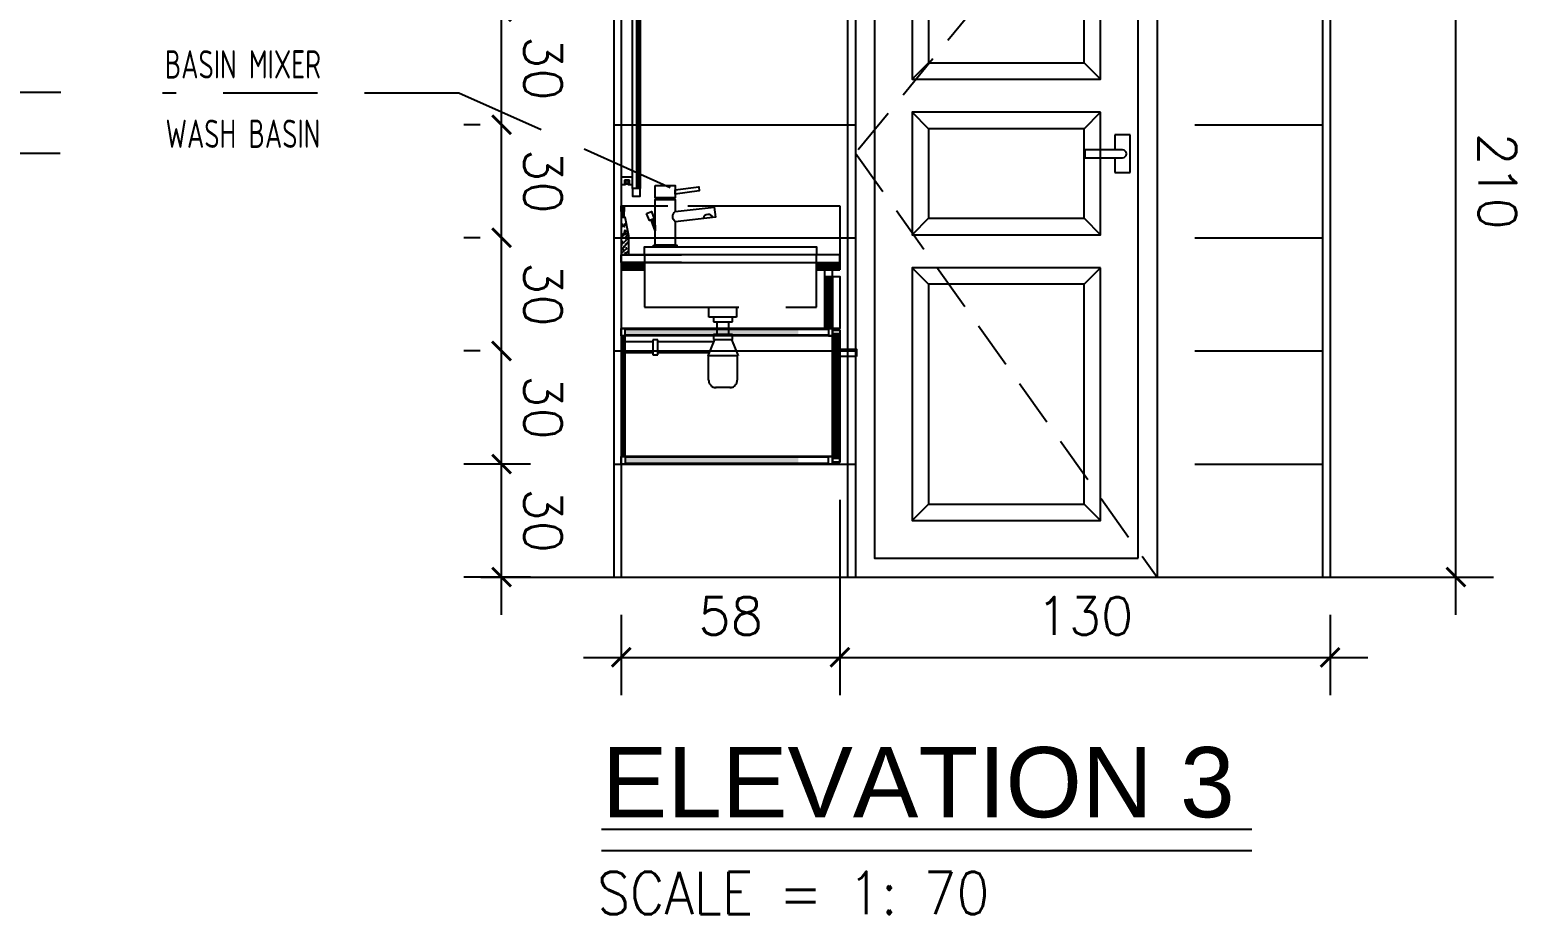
# Model space of a CAD drawing. Header units: centimetres. Extents: x -1797 to 2001, y -8788 to 1856.
# Drawn here: x 1229.8 to 1624.2, y 1365.9 to 1600.5 of the extents above; entities that cross this region are included whole.
import ezdxf

# ---------------------------------------------------------------- set-up
doc = ezdxf.new("R2010")
doc.units = ezdxf.units.CM
doc.header["$LTSCALE"] = 100
doc.header["$MEASUREMENT"] = 0
doc.header["$PDMODE"] = 35
doc.linetypes.add('HIDDEN', pattern=[0.375, 0.25, -0.125])
for name, color, linetype in [('DIM', 1, 'Continuous'), ('DOOR', 1, 'Continuous'), ('HATCH', 8, 'Continuous'), ('HIDDEN -03', 8, 'HIDDEN'), ('ID_Flooring_02', 127, 'Continuous'), ('ID_Furniture-Fixed_01', 141, 'Continuous'), ('ID_Furniture-Lighting', 33, 'Continuous'), ('IDT-13Light-Detail', 136, 'Continuous'), ('TEXT', 3, 'Continuous'), ('Text-1', 3, 'Continuous'), ('WALL-01', 7, 'Continuous'), ('WALL-03', 2, 'Continuous'), ('WALL-04', 1, 'Continuous')]:
    doc.layers.add(name, color=color, linetype=linetype)
doc.styles.add('ART', font='arial.ttf')
doc.styles.add('HB25Small', font='ARCHSTYL.SHX', dxfattribs={"width": 0.8, "height": 2.5})
doc.styles.add('ISO', font='isocp2.shx', dxfattribs={"width": 0.8})
doc.styles.add('ROMANS', font='romans')
doc.dimstyles.new('AS-17-100', dxfattribs={"dimtxt": 10, "dimasz": 5, "dimexe": 10, "dimexo": 10, "dimgap": 6, "dimtad": 1, "dimtoh": 1, "dimdec": 0, "dimdsep": 46, "dimtxsty": 'ROMANS', "dimblk1": 'ARCHTICK', "dimblk2": 'ARCHTICK', "dimsah": 1, "dimcen": 25, "dimdle": 10, "dimclrd": 1, "dimclre": 1, "dimclrt": 2, "dimadec": 0, "dimazin": 0, "dimtfac": 1, "dimtdec": 0, "dimtofl": 0, "dimtmove": 2, "dimatfit": 3, "dimldrblk": 'ARCHTICK', "dimfxl": 1, "dimtolj": 1, "dimtzin": 0, "dimarcsym": 0})
doc.dimstyles.new('DIM DET', dxfattribs={"dimtxt": 0.05, "dimasz": 0.025, "dimexe": 0.025, "dimexo": 0.025, "dimgap": 0.025, "dimtad": 1, "dimzin": 0, "dimdsep": 46, "dimtxsty": 'ISO', "dimblk": 'ARCHTICK', "dimcen": 0.1, "dimdle": 0.025, "dimclrd": 15, "dimclre": 15, "dimclrt": 2, "dimadec": 0, "dimazin": 0, "dimtfac": 1, "dimtmove": 2, "dimatfit": 0, "dimldrblk": 'ARCHTICK', "dimfxl": 0.17, "dimtzin": 1, "dimarcsym": 0})
pattern_1 = [(45, (1496.8665, 1483.9933), (2, -6e-16), [0.565685, -2.262742]), (45, (1496.8665, 1485.5933), (2, -6e-16), [0.263677, -2.56475]), (45, (1495.591, 1484.3178), (6e-16, 2), [0.106716, -2.72171]), (45, (1497.0529, 1483.7798), (6e-16, 2), [0.760978, -2.06745]), (45, (1495.6665, 1484.3933), (2, -6e-16), [1.697056, -1.13137]), (45, (1495.591, 1484.7178), (2, -6e-16), [1.501764, -1.326663]), (45, (1497.2665, 1484.3933), (6e-16, 2), [0.45897, -2.369457]), (45, (1496.6529, 1483.7798), (2, -6e-16), [0.302008, -2.52642]), (360, (1496.8665, 1483.9933), (5e-16, 2), [0.72454, -1.27546]), (360, (1496.8665, 1483.9933), (5e-16, 2), [0, -2]), (360, (1495.591, 1483.9933), (5e-16, 2), [1.27546, -0.72454]), (360, (1496.8665, 1485.5933), (5e-16, 2), [0.72454, -1.27546]), (360, (1496.8665, 1485.5933), (5e-16, 2), [0, -2]), (360, (1495.591, 1485.5933), (5e-16, 2), [1.27546, -0.72454]), (360, (1496.8665, 1485.1933), (5e-16, 2), [0.72454, -1.27546]), (360, (1496.8665, 1485.1933), (5e-16, 2), [0, -2]), (360, (1495.591, 1485.1933), (5e-16, 2), [1.27546, -0.72454]), (360, (1496.8665, 1484.7933), (5e-16, 2), [0.72454, -1.27546]), (360, (1496.8665, 1484.7933), (5e-16, 2), [0, -2]), (360, (1495.591, 1484.7933), (5e-16, 2), [1.27546, -0.72454]), (360, (1496.8665, 1484.3933), (5e-16, 2), [0.72454, -1.27546]), (360, (1496.8665, 1484.3933), (5e-16, 2), [0, -2]), (360, (1495.591, 1484.3933), (5e-16, 2), [1.27546, -0.72454])]

# ---------------------------------------------------------------- blocks, each defined once
blk = doc.blocks.new('wbmiser2')
at = {"layer": 'ID_Furniture-Fixed_01'}
blk.add_line((-26.7, 43), (-26.7, 56.3), dxfattribs=at)
for points in [[(-26.7, 162.7), (26.7, 162.7), (26.7, 130.3), (-26.7, 130.3)], [(-49.1, 89.1), (-36.3, 94), (-29.1, 74.9), (-41.9, 70)], [(-37.5, 71.7), (-33.1, 73.3), (-26.7, 56.3), (-26.7, 43)], [(-30.6, 4.7), (30.6, 4.7), (30.6, 0), (-30.6, 0)]]:
    blk.add_lwpolyline(points, close=True, dxfattribs=at)
for points in [[(26.7, 151.6), (89, 159.5), (90.4, 148.4), (26.7, 140.4), (26.7, 151.6)], [(26.7, 67), (26.7, 4.7), (-26.7, 4.7), (-26.7, 125.8), (26.7, 125.8), (26.7, 94.2)]]:
    blk.add_lwpolyline(points, dxfattribs=at)
blk.add_lwpolyline([(26.3, 94.1), (130.1, 105.9), (133.2, 79.1), (26.7, 67, -0.47159), (26.3, 94.1, -0.531438)], format="xyb", dxfattribs=at)
blk.add_arc((114.4, 72.5), 13.8, 25.2569, 165.5209, dxfattribs=at)
blk = doc.blocks.new('_ARCHTICK')
at = {"color": 0, "linetype": 'ByBlock', "const_width": 0.15}
blk.add_lwpolyline([(-0.5, -0.5), (0.5, 0.5)], dxfattribs=at)
blk = doc.blocks.new('mirror')
at = {"layer": 'ID_Furniture-Lighting'}
for p, q in [((1310.5, 526.15), (1311.3, 526.15)), ((1310.5, 525.95), (1311.3, 525.95)), ((1310.5, 352.75), (1311.3, 352.75)), ((1310.5, 352.55), (1311.3, 352.55))]:
    blk.add_line(p, q, dxfattribs=at)
for points in [[(1310.5, 526.35), (1310.3, 526.35), (1310.3, 525.15), (1311.5, 525.15), (1311.5, 526.35), (1311.3, 526.35), (1311.3, 525.35), (1310.5, 525.35)], [(1310.5, 352.35), (1310.3, 352.35), (1310.3, 353.55), (1311.5, 353.55), (1311.5, 352.35), (1311.3, 352.35), (1311.3, 353.35), (1310.5, 353.35)]]:
    blk.add_lwpolyline(points, close=True, dxfattribs=at)
at = {"layer": 'WALL-04'}
for p, q in [((1310.3, 526.35), (1309.4, 526.35)), ((1310.3, 526.35), (1310.3, 525.15)), ((1311.5, 525.15), (1310.3, 525.15)), ((1312.4, 526.35), (1311.5, 526.35)), ((1311.5, 526.35), (1311.5, 525.15)), ((1312.4, 527.35), (1312.4, 351.35)), ((1313.4, 351.35), (1313.4, 527.35)), ((1313.9, 351.35), (1313.9, 527.35)), ((1314.4, 351.35), (1314.4, 527.35)), ((1312.4, 524.35), (1309.4, 524.35)), ((1312.4, 354.35), (1309.4, 354.35)), ((1310.3, 352.35), (1309.4, 352.35)), ((1311.5, 353.55), (1310.3, 353.55)), ((1310.3, 352.35), (1310.3, 353.55)), ((1311.5, 352.35), (1311.5, 353.55)), ((1312.4, 352.35), (1311.5, 352.35))]:
    blk.add_line(p, q, dxfattribs=at)
for points in [[(1312.4, 527.35), (1312.4, 529.35), (1314.4, 529.35), (1314.4, 527.35)], [(1312.4, 351.35), (1312.4, 349.35), (1314.4, 349.35), (1314.4, 351.35)]]:
    blk.add_lwpolyline(points, close=True, dxfattribs=at)
blk = doc.blocks.new('*D118')
at = {"layer": 'Defpoints', "color": 0, "transparency": 16777216}
for p in [(-128.1, 1435.92), (-98.1, 1435.92), (-128.1, 1418.24)]:
    blk.add_point(p, dxfattribs=at)
at = {"layer": 'DIM', "color": 1, "lineweight": -2, "transparency": 16777216}
for p, q in [((-128.1, 1425.92), (-128.1, 1408.24)), ((-98.1, 1425.92), (-98.1, 1408.24)), ((-88.1, 1418.24), (-138.1, 1418.24))]:
    blk.add_line(p, q, dxfattribs=at)
at = {"layer": 'DIM', "color": 1, "lineweight": -2, "transparency": 16777216, "xscale": 5, "yscale": 5, "zscale": 5, "rotation": 180}
blk.add_blockref('_ARCHTICK', (-128.1, 1418.24), dxfattribs=at)
at = {"layer": 'DIM', "color": 1, "lineweight": -2, "transparency": 16777216, "xscale": 5, "yscale": 5, "zscale": 5}
blk.add_blockref('_ARCHTICK', (-98.1, 1418.24), dxfattribs=at)
at = {"layer": 'DIM', "color": 2, "transparency": 16777216, "insert": (-113.1, 1429.24), "char_height": 10, "attachment_point": 5, "style": 'ROMANS'}
blk.add_mtext('\\A1;30', dxfattribs=at)
blk = doc.blocks.new('*D119')
at = {"layer": 'Defpoints', "color": 0, "transparency": 16777216}
for p in [(-128.1, 1435.92), (-158.1, 1422.59), (-158.1, 1418.24)]:
    blk.add_point(p, dxfattribs=at)
at = {"layer": 'DIM', "color": 1, "lineweight": -2, "transparency": 16777216}
for p, q in [((-128.1, 1425.92), (-128.1, 1408.24)), ((-118.1, 1418.24), (-168.1, 1418.24)), ((-158.1, 1412.59), (-158.1, 1408.24))]:
    blk.add_line(p, q, dxfattribs=at)
at = {"layer": 'DIM', "color": 1, "lineweight": -2, "transparency": 16777216, "xscale": 5, "yscale": 5, "zscale": 5, "rotation": 180}
blk.add_blockref('_ARCHTICK', (-158.1, 1418.24), dxfattribs=at)
at = {"layer": 'DIM', "color": 1, "lineweight": -2, "transparency": 16777216, "xscale": 5, "yscale": 5, "zscale": 5}
blk.add_blockref('_ARCHTICK', (-128.1, 1418.24), dxfattribs=at)
at = {"layer": 'DIM', "color": 2, "transparency": 16777216, "insert": (-143.1, 1429.24), "char_height": 10, "attachment_point": 5, "style": 'ROMANS'}
blk.add_mtext('\\A1;30', dxfattribs=at)
blk = doc.blocks.new('*D120')
at = {"layer": 'Defpoints', "color": 0, "transparency": 16777216}
for p in [(-188.1, 1422.59), (-158.1, 1422.59), (-188.1, 1418.24)]:
    blk.add_point(p, dxfattribs=at)
at = {"layer": 'DIM', "color": 1, "lineweight": -2, "transparency": 16777216}
for p, q in [((-148.1, 1418.24), (-198.1, 1418.24)), ((-188.1, 1412.59), (-188.1, 1408.24)), ((-158.1, 1412.59), (-158.1, 1408.24))]:
    blk.add_line(p, q, dxfattribs=at)
at = {"layer": 'DIM', "color": 1, "lineweight": -2, "transparency": 16777216, "xscale": 5, "yscale": 5, "zscale": 5, "rotation": 180}
blk.add_blockref('_ARCHTICK', (-188.1, 1418.24), dxfattribs=at)
at = {"layer": 'DIM', "color": 1, "lineweight": -2, "transparency": 16777216, "xscale": 5, "yscale": 5, "zscale": 5}
blk.add_blockref('_ARCHTICK', (-158.1, 1418.24), dxfattribs=at)
at = {"layer": 'DIM', "color": 2, "transparency": 16777216, "insert": (-173.1, 1429.24), "char_height": 10, "attachment_point": 5, "style": 'ROMANS'}
blk.add_mtext('\\A1;30', dxfattribs=at)
blk = doc.blocks.new('*D121')
at = {"layer": 'Defpoints', "color": 0, "transparency": 16777216}
for p in [(-218.1, 1422.59), (-188.1, 1422.59), (-218.1, 1418.24)]:
    blk.add_point(p, dxfattribs=at)
at = {"layer": 'DIM', "color": 1, "lineweight": -2, "transparency": 16777216}
for p, q in [((-178.1, 1418.24), (-228.1, 1418.24)), ((-218.1, 1412.59), (-218.1, 1408.24)), ((-188.1, 1412.59), (-188.1, 1408.24))]:
    blk.add_line(p, q, dxfattribs=at)
at = {"layer": 'DIM', "color": 1, "lineweight": -2, "transparency": 16777216, "xscale": 5, "yscale": 5, "zscale": 5, "rotation": 180}
blk.add_blockref('_ARCHTICK', (-218.1, 1418.24), dxfattribs=at)
at = {"layer": 'DIM', "color": 1, "lineweight": -2, "transparency": 16777216, "xscale": 5, "yscale": 5, "zscale": 5}
blk.add_blockref('_ARCHTICK', (-188.1, 1418.24), dxfattribs=at)
at = {"layer": 'DIM', "color": 2, "transparency": 16777216, "insert": (-203.1, 1429.24), "char_height": 10, "attachment_point": 5, "style": 'ROMANS'}
blk.add_mtext('\\A1;30', dxfattribs=at)
blk = doc.blocks.new('*D122')
at = {"layer": 'Defpoints', "color": 0, "transparency": 16777216}
for p in [(-248.1, 1422.59), (-218.1, 1422.59), (-248.1, 1418.24)]:
    blk.add_point(p, dxfattribs=at)
at = {"layer": 'DIM', "color": 1, "lineweight": -2, "transparency": 16777216}
for p, q in [((-208.1, 1418.24), (-258.1, 1418.24)), ((-248.1, 1412.59), (-248.1, 1408.24)), ((-218.1, 1412.59), (-218.1, 1408.24))]:
    blk.add_line(p, q, dxfattribs=at)
at = {"layer": 'DIM', "color": 1, "lineweight": -2, "transparency": 16777216, "xscale": 5, "yscale": 5, "zscale": 5, "rotation": 180}
blk.add_blockref('_ARCHTICK', (-248.1, 1418.24), dxfattribs=at)
at = {"layer": 'DIM', "color": 1, "lineweight": -2, "transparency": 16777216, "xscale": 5, "yscale": 5, "zscale": 5}
blk.add_blockref('_ARCHTICK', (-218.1, 1418.24), dxfattribs=at)
at = {"layer": 'DIM', "color": 2, "transparency": 16777216, "insert": (-233.1, 1429.24), "char_height": 10, "attachment_point": 5, "style": 'ROMANS'}
blk.add_mtext('\\A1;30', dxfattribs=at)
blk = doc.blocks.new('*D123')
at = {"layer": 'Defpoints', "color": 0, "transparency": 16777216}
for p in [(-278.1, 1422.59), (-248.1, 1422.59), (-278.1, 1418.24)]:
    blk.add_point(p, dxfattribs=at)
at = {"layer": 'DIM', "color": 1, "lineweight": -2, "transparency": 16777216}
for p, q in [((-238.1, 1418.24), (-288.1, 1418.24)), ((-278.1, 1412.59), (-278.1, 1408.24)), ((-248.1, 1412.59), (-248.1, 1408.24))]:
    blk.add_line(p, q, dxfattribs=at)
at = {"layer": 'DIM', "color": 1, "lineweight": -2, "transparency": 16777216, "xscale": 5, "yscale": 5, "zscale": 5, "rotation": 180}
blk.add_blockref('_ARCHTICK', (-278.1, 1418.24), dxfattribs=at)
at = {"layer": 'DIM', "color": 1, "lineweight": -2, "transparency": 16777216, "xscale": 5, "yscale": 5, "zscale": 5}
blk.add_blockref('_ARCHTICK', (-248.1, 1418.24), dxfattribs=at)
at = {"layer": 'DIM', "color": 2, "transparency": 16777216, "insert": (-263.1, 1429.24), "char_height": 10, "attachment_point": 5, "style": 'ROMANS'}
blk.add_mtext('\\A1;30', dxfattribs=at)
blk = doc.blocks.new('*D130')
at = {"layer": 'Defpoints', "color": 0, "transparency": 16777216}
for p in [(-128.6, 1508), (-76.82, 1508), (-98.1, 1450)]:
    blk.add_point(p, dxfattribs=at)
at = {"layer": 'DIM', "color": 1, "lineweight": -2, "transparency": 16777216}
for p, q in [((-76.82, 1440), (-76.82, 1518)), ((-118.6, 1508), (-66.82, 1508)), ((-88.1, 1450), (-66.82, 1450))]:
    blk.add_line(p, q, dxfattribs=at)
at = {"layer": 'DIM', "color": 1, "lineweight": -2, "transparency": 16777216, "xscale": 5, "yscale": 5, "zscale": 5}
for p, rotation in [((-76.82, 1508), 90), ((-76.82, 1450), 270)]:
    blk.add_blockref('_ARCHTICK', p, dxfattribs=dict(at, rotation=rotation))
at = {"layer": 'DIM', "color": 2, "transparency": 16777216, "insert": (-87.82, 1479), "char_height": 10, "attachment_point": 5, "rotation": 90, "style": 'ROMANS'}
blk.add_mtext('\\A1;58', dxfattribs=at)
blk = doc.blocks.new('*D131')
at = {"layer": 'Defpoints', "color": 0, "transparency": 16777216}
for p in [(-98.1, 1638), (-76.82, 1638), (-98.1, 1508)]:
    blk.add_point(p, dxfattribs=at)
at = {"layer": 'DIM', "color": 1, "lineweight": -2, "transparency": 16777216}
for p, q in [((-76.82, 1498), (-76.82, 1648)), ((-88.1, 1638), (-66.82, 1638)), ((-88.1, 1508), (-66.82, 1508))]:
    blk.add_line(p, q, dxfattribs=at)
at = {"layer": 'DIM', "color": 1, "lineweight": -2, "transparency": 16777216, "xscale": 5, "yscale": 5, "zscale": 5}
for p, rotation in [((-76.82, 1638), 90), ((-76.82, 1508), 270)]:
    blk.add_blockref('_ARCHTICK', p, dxfattribs=dict(at, rotation=rotation))
at = {"layer": 'DIM', "color": 2, "transparency": 16777216, "insert": (-87.82, 1573), "char_height": 10, "attachment_point": 5, "rotation": 90, "style": 'ROMANS'}
blk.add_mtext('\\A1;130', dxfattribs=at)
blk = doc.blocks.new('*D135')
at = {"layer": 'Defpoints', "color": 0, "transparency": 16777216}
for p in [(-308.1, 1671.4), (-98.1, 1638), (-308.1, 1628.02, 0)]:
    blk.add_point(p, dxfattribs=at)
at = {"layer": 'DIM', "color": 1, "lineweight": -2, "transparency": 16777216}
for p, q in [((-308.1, 1638.02), (-308.1, 1681.4)), ((-98.1, 1648), (-98.1, 1681.4)), ((-88.1, 1671.4), (-318.1, 1671.4))]:
    blk.add_line(p, q, dxfattribs=at)
at = {"layer": 'DIM', "color": 1, "lineweight": -2, "transparency": 16777216, "xscale": 5, "yscale": 5, "zscale": 5, "rotation": 180}
blk.add_blockref('_ARCHTICK', (-308.1, 1671.4), dxfattribs=at)
at = {"layer": 'DIM', "color": 1, "lineweight": -2, "transparency": 16777216, "xscale": 5, "yscale": 5, "zscale": 5}
blk.add_blockref('_ARCHTICK', (-98.1, 1671.4), dxfattribs=at)
at = {"layer": 'DIM', "color": 2, "transparency": 16777216, "insert": (-203.1, 1682.4), "char_height": 10, "attachment_point": 5, "style": 'ROMANS'}
blk.add_mtext('\\A1;210', dxfattribs=at)
blk = doc.blocks.new('WWW')
at = {"layer": 'DOOR', "color": 2}
blk.add_line((1105.99, 984.87, 0), (1105.99, 774.87, 0), dxfattribs=at)
at = {"layer": 'DOOR'}
for p, q in [((1045.36, 965.5, 0), (1041, 969.86, 0)), ((1090.99, 969.86, 0), (1086.62, 965.5, 0)), ((1045.36, 911.34, 0), (1041, 906.98, 0)), ((1086.62, 911.34, 0), (1090.99, 906.98, 0)), ((1045.36, 893.84, 0), (1041, 898.2, 0)), ((1086.62, 893.84, 0), (1090.99, 898.2, 0)), ((1094.81, 892.21, 0.13), (1094.81, 888.21, 0.13)), ((1098.81, 892.21, 0.13), (1094.81, 892.21, 0.13)), ((1098.81, 882.21, 0.13), (1098.81, 892.21, 0.13)), ((1086.81, 888.21, 0.13), (1086.81, 886.11, 0.13)), ((1096.81, 888.21, 0.13), (1086.81, 888.21, 0.13)), ((1086.81, 886.11, 0.13), (1096.81, 886.11, 0.13)), ((1094.81, 886.11, 0.13), (1094.81, 882.21, 0.13)), ((1094.81, 882.21, 0.13), (1098.81, 882.21, 0.13)), ((1045.36, 870.07, 0), (1041, 865.7, 0)), ((1086.62, 870.07, 0), (1090.99, 865.7, 0)), ((1045.36, 852.56, 0), (1041, 856.93, 0)), ((1090.99, 856.93, 0), (1086.62, 852.56, 0)), ((1045.36, 794.24, 0), (1041, 789.87, 0)), ((1090.99, 789.87, 0), (1086.62, 794.24, 0))]:
    blk.add_line(p, q, dxfattribs=at)
at = {"layer": 'DOOR', "color": 2, "elevation": 0}
blk.add_lwpolyline([(1105.99, 984.87), (1025.99, 984.87), (1025.99, 774.87), (1105.99, 774.87)], dxfattribs=at)
at = {"layer": 'DOOR', "color": 8, "linetype": 'HIDDEN', "ltscale": 0.5, "elevation": 0}
blk.add_lwpolyline([(1105.99, 984.87), (1025.99, 887.37), (1105.99, 774.87)], dxfattribs=at)
at = {"layer": 'DOOR', "elevation": 0}
for points in [[(1100.99, 779.87), (1100.99, 979.86), (1031, 979.86), (1031, 779.87)], [(1090.99, 969.86), (1041, 969.86), (1041, 906.98), (1090.99, 906.98)], [(1086.62, 965.5), (1045.36, 965.5), (1045.36, 911.34), (1086.62, 911.34)], [(1090.99, 898.2), (1041, 898.2), (1041, 865.7), (1090.99, 865.7)], [(1086.62, 893.84), (1045.36, 893.84), (1045.36, 870.07), (1086.62, 870.07)], [(1090.99, 856.93), (1041, 856.93), (1041, 789.87), (1090.99, 789.87)], [(1086.62, 852.56), (1045.36, 852.56), (1045.36, 794.24), (1086.62, 794.24)]]:
    blk.add_lwpolyline(points, close=True, dxfattribs=at)
at = {"layer": 'DOOR'}
blk.add_arc((1096.81, 887.16, 0.13), 1.05, 270, 90, dxfattribs=at)
blk = doc.blocks.new('6')
at = {"layer": 'DIM'}
for base, p1, p2, angle, picture, middle in [((-308.1, 1671.4, 0), (-98.1, 1638, 0), (-308.1, 1628.02, 0), 180, '*D135', (-203.1, 1682.4, 0)), ((-76.82, 1638, 0), (-98.1, 1508, 0), (-98.1, 1638, 0), 90, '*D131', (-87.82, 1573, 0)), ((-76.82, 1508, 0), (-98.1, 1450, 0), (-128.6, 1508, 0), 90, '*D130', (-87.82, 1479, 0)), ((-278.1, 1418.24, 0), (-248.1, 1422.59, 0), (-278.1, 1422.59, 0), 180, '*D123', (-263.1, 1429.24, 0)), ((-248.1, 1418.24, 0), (-218.1, 1422.59, 0), (-248.1, 1422.59, 0), 180, '*D122', (-233.1, 1429.24, 0)), ((-218.1, 1418.24, 0), (-188.1, 1422.59, 0), (-218.1, 1422.59, 0), 180, '*D121', (-203.1, 1429.24, 0)), ((-188.1, 1418.24, 0), (-158.1, 1422.59, 0), (-188.1, 1422.59, 0), 180, '*D120', (-173.1, 1429.24, 0)), ((-158.1, 1418.24, 0), (-128.1, 1435.92, 0), (-158.1, 1422.59, 0), 180, '*D119', (-143.1, 1429.24, 0)), ((-128.1, 1418.24, 0), (-98.1, 1435.92, 0), (-128.1, 1435.92, 0), 180, '*D118', (-113.1, 1429.24, 0))]:
    dim = blk.add_linear_dim(base=base, p1=p1, p2=p2, angle=angle, dimstyle='AS-17-100', dxfattribs=at)
    dim.commit()
    dim.dimension.update_dxf_attribs({"geometry": picture, "text_midpoint": middle})

msp = doc.modelspace()

# ---------------------------------------------------------------- hatches: boundary and pattern name
at = {"layer": 'HATCH'}
h = msp.add_hatch(dxfattribs=at)
h.set_pattern_fill('ANSI36', color=256, scale=2.5, style=0)
h.set_pattern_definition([(45, (1494.591, 1550.80262), (0.16572815, 0.6076699), [0.78125, -0.15625, 0, -0.15625])])
h.paths.add_polyline_path([(1387.55, 1553.8), (1386.75, 1553.8), (1386.75, 1550.8), (1387.55, 1550.8)])
h = msp.add_hatch(dxfattribs=at)
h.set_pattern_fill('MARBLE', color=256, scale=0.01, angle=45, style=0)
h.set_pattern_definition([(49.812, (1493.6275, 1522.2661), (0.677493, 2.9225), [2.5, -3.928456]), (29.8083, (1495.2408, 1524.176), (0.677492, 2.9225), [2, -2]), (76.9482, (1496.9762, 1525.17), (-2.79328, 0.9341), [1.5, -1.5]), (76.9482, (1496.5516, 1524.927), (-2.79328, 0.9341), [0.3, -2.7]), (42.1619, (1493.1485, 1523.2307), (0.677493, 2.9225), [3.5, -6.7786]), (42.1619, (1496.6193, 1525.2191), (0.677493, 2.9225), [3.5, -6.7786]), (82.5, (1494.591, 1521.3026), (-1.133966, 1.219949), [0, -3.26, 0, -3.35, 0, -3.3125]), (52.5, (1494.591, 1521.3026), (-0.067688, 2.020167), [0, -1.91, 0, -3.185, 0, -1.2625]), (12.5, (1493.7955, 1520.5071), (1.967091, 1.807604), [0, -1.25, 0, -3.9, 0, -5.175]), (2.5, (1493.449, 1520.1606), (1.70795, 2.4158), [0, -1.625, 0, -2.59, 0, -3.675])])
h.paths.add_polyline_path([(1388.75, 1545.8), (1387.75, 1550.8), (1386.75, 1550.8), (1386.75, 1540.8), (1388.75, 1540.8)])
h = msp.add_hatch(dxfattribs=at)
h.set_pattern_fill('PLYWOOD', color=256, scale=0.1, style=0)
h.set_pattern_definition([(45, (1495.8665, 1535.2933), (2, -6e-16), [0.565685, -2.26274]), (45, (1495.8665, 1536.8933), (2, -6e-16), [0.263677, -2.56475]), (45, (1494.591, 1535.6178), (6e-16, 2), [0.106716, -2.72171]), (45, (1496.0529, 1535.0798), (6e-16, 2), [0.760978, -2.06745]), (45, (1494.6665, 1535.6933), (2, -6e-16), [1.697056, -1.13137]), (45, (1494.591, 1536.0178), (2, -6e-16), [1.501764, -1.326663]), (45, (1496.2665, 1535.6933), (6e-16, 2), [0.45897, -2.369457]), (45, (1495.6529, 1535.0798), (2, -6e-16), [0.302008, -2.52642]), (360, (1495.8665, 1535.2933), (5e-16, 2), [0.72454, -1.27546]), (360, (1495.8665, 1535.2933), (5e-16, 2), [0, -2]), (360, (1494.591, 1535.2933), (5e-16, 2), [1.27546, -0.72454]), (360, (1495.8665, 1536.8933), (5e-16, 2), [0.72454, -1.27546]), (360, (1495.8665, 1536.8933), (5e-16, 2), [0, -2]), (360, (1494.591, 1536.8933), (5e-16, 2), [1.27546, -0.72454]), (360, (1495.8665, 1536.4933), (5e-16, 2), [0.72454, -1.27546]), (360, (1495.8665, 1536.4933), (5e-16, 2), [0, -2]), (360, (1494.591, 1536.4933), (5e-16, 2), [1.27546, -0.72454]), (360, (1495.8665, 1536.0933), (5e-16, 2), [0.72454, -1.27546]), (360, (1495.8665, 1536.0933), (5e-16, 2), [0, -2]), (360, (1494.591, 1536.0933), (5e-16, 2), [1.27546, -0.72454]), (360, (1495.8665, 1535.6933), (5e-16, 2), [0.72454, -1.27546]), (360, (1495.8665, 1535.6933), (5e-16, 2), [0, -2]), (360, (1494.591, 1535.6933), (5e-16, 2), [1.27546, -0.72454])])
h.paths.add_polyline_path([(1392.89, 1538.8), (1392.89, 1536.8), (1386.75, 1536.8), (1386.75, 1538.8)])
h = msp.add_hatch(dxfattribs=at)
h.set_pattern_fill('PLYWOOD', color=256, scale=0.1, style=0)
h.set_pattern_definition([(45, (1460.0046, 1535.2933), (2, -6e-16), [0.56569, -2.26274]), (45, (1460.0045, 1536.8933), (2, -6e-16), [0.26368, -2.56475]), (45, (1458.7291, 1535.6178), (6e-16, 2), [0.10672, -2.72171]), (45, (1460.191, 1535.0798), (6e-16, 2), [0.76098, -2.06745]), (45, (1458.8045, 1535.6933), (2, -6e-16), [1.69706, -1.13137]), (45, (1458.7291, 1536.0178), (2, -6e-16), [1.50176, -1.32666]), (45, (1460.4045, 1535.6933), (6e-16, 2), [0.45897, -2.36946]), (45, (1459.791, 1535.0798), (2, -6e-16), [0.302, -2.52642]), (360, (1460.0045, 1535.2933), (5e-16, 2), [0.72454, -1.27546]), (360, (1460.0045, 1535.2933), (5e-16, 2), [0, -2]), (360, (1458.729, 1535.2933), (5e-16, 2), [1.27546, -0.72454]), (360, (1460.0045, 1536.8933), (5e-16, 2), [0.72454, -1.27546]), (360, (1460.0045, 1536.8933), (5e-16, 2), [0, -2]), (360, (1458.729, 1536.8933), (5e-16, 2), [1.27546, -0.72454]), (360, (1460.0045, 1536.4933), (5e-16, 2), [0.72454, -1.27546]), (360, (1460.0045, 1536.4933), (5e-16, 2), [0, -2]), (360, (1458.729, 1536.4933), (5e-16, 2), [1.27546, -0.72454]), (360, (1460.0045, 1536.0933), (5e-16, 2), [0.72454, -1.27546]), (360, (1460.0045, 1536.0933), (5e-16, 2), [0, -2]), (360, (1458.729, 1536.0933), (5e-16, 2), [1.27546, -0.72454]), (360, (1460.0045, 1535.6933), (5e-16, 2), [0.72454, -1.27546]), (360, (1460.0045, 1535.6933), (5e-16, 2), [0, -2]), (360, (1458.729, 1535.6933), (5e-16, 2), [1.27546, -0.72454])])
h.paths.add_polyline_path([(1444.75, 1538.8), (1444.75, 1536.8), (1438.61, 1536.8), (1438.61, 1538.8)])
h = msp.add_hatch(dxfattribs=at)
h.set_pattern_fill('PLYWOOD', color=256, scale=0.1, angle=90, style=0)
h.set_pattern_definition([(135, (1520.1003, 1522.5781), (8e-16, 2), [0.565685, -2.26274]), (135, (1518.5003, 1522.5781), (8e-16, 2), [0.263677, -2.56475]), (135, (1519.7758, 1521.3026), (-2, 8e-16), [0.106716, -2.72171]), (135, (1520.3139, 1522.7645), (-2, 8e-16), [0.76098, -2.06745]), (135, (1519.7003, 1521.3781), (8e-16, 2), [1.697056, -1.13137]), (135, (1519.3758, 1521.3026), (8e-16, 2), [1.501764, -1.326663]), (135, (1519.7003, 1522.9781), (-2, 8e-16), [0.45897, -2.369457]), (135, (1520.3139, 1522.3645), (8e-16, 2), [0.30201, -2.52642]), (90, (1520.1003, 1522.578), (-2, 6e-16), [0.72454, -1.27546]), (90, (1520.1003, 1522.578), (-2, 6e-16), [0, -2]), (90, (1520.1003, 1521.3026), (-2, 6e-16), [1.27546, -0.72454]), (90, (1518.5003, 1522.578), (-2, 6e-16), [0.72454, -1.27546]), (90, (1518.5003, 1522.578), (-2, 6e-16), [0, -2]), (90, (1518.5003, 1521.3026), (-2, 6e-16), [1.27546, -0.72454]), (90, (1518.9003, 1522.578), (-2, 6e-16), [0.72454, -1.27546]), (90, (1518.9003, 1522.578), (-2, 6e-16), [0, -2]), (90, (1518.9003, 1521.3026), (-2, 6e-16), [1.27546, -0.72454]), (90, (1519.3003, 1522.578), (-2, 6e-16), [0.72454, -1.27546]), (90, (1519.3003, 1522.578), (-2, 6e-16), [0, -2]), (90, (1519.3003, 1521.3026), (-2, 6e-16), [1.27546, -0.72454]), (90, (1519.7003, 1522.578), (-2, 6e-16), [0.72454, -1.27546]), (90, (1519.7003, 1522.578), (-2, 6e-16), [0, -2]), (90, (1519.7003, 1521.3026), (-2, 6e-16), [1.27546, -0.72454])])
h.paths.add_polyline_path([(1442.75, 1535.05), (1440.75, 1535.05), (1440.75, 1521.3), (1442.75, 1521.3)])
h = msp.add_hatch(dxfattribs=at)
h.set_pattern_fill('PLYWOOD', color=256, scale=0.1, angle=90, style=0)
h.set_pattern_definition([(135, (1496.1003, 1457.0781), (8e-16, 2), [0.565685, -2.262742]), (135, (1494.5003, 1457.0781), (8e-16, 2), [0.263677, -2.56475]), (135, (1495.7758, 1455.8026), (-2, 8e-16), [0.106716, -2.72171]), (135, (1496.3139, 1457.2645), (-2, 8e-16), [0.760978, -2.06745]), (135, (1495.7003, 1455.8781), (8e-16, 2), [1.697056, -1.13137]), (135, (1495.3758, 1455.8026), (8e-16, 2), [1.501764, -1.326663]), (135, (1495.7003, 1457.4781), (-2, 8e-16), [0.45897, -2.369457]), (135, (1496.3139, 1456.8645), (8e-16, 2), [0.302008, -2.52642]), (90, (1496.1003, 1457.078), (-2, 6e-16), [0.72454, -1.27546]), (90, (1496.1003, 1457.078), (-2, 6e-16), [0, -2]), (90, (1496.1003, 1455.8026), (-2, 6e-16), [1.27546, -0.72454]), (90, (1494.5003, 1457.078), (-2, 6e-16), [0.72454, -1.27546]), (90, (1494.5003, 1457.078), (-2, 6e-16), [0, -2]), (90, (1494.5003, 1455.8026), (-2, 6e-16), [1.27546, -0.72454]), (90, (1494.9003, 1457.078), (-2, 6e-16), [0.72454, -1.27546]), (90, (1494.9003, 1457.078), (-2, 6e-16), [0, -2]), (90, (1494.9003, 1455.8026), (-2, 6e-16), [1.27546, -0.72454]), (90, (1495.3003, 1457.078), (-2, 6e-16), [0.72454, -1.27546]), (90, (1495.3003, 1457.078), (-2, 6e-16), [0, -2]), (90, (1495.3003, 1455.8026), (-2, 6e-16), [1.27546, -0.72454]), (90, (1495.7003, 1457.078), (-2, 6e-16), [0.72454, -1.27546]), (90, (1495.7003, 1457.078), (-2, 6e-16), [0, -2]), (90, (1495.7003, 1455.8026), (-2, 6e-16), [1.27546, -0.72454])])
h.paths.add_polyline_path([(1387.55, 1519.3), (1386.75, 1519.3), (1386.75, 1487.3), (1387.55, 1487.3)])
h = msp.add_hatch(dxfattribs=at)
h.set_pattern_fill('PLYWOOD', color=256, scale=0.1, style=0)
h.set_pattern_definition(pattern_1)
h.paths.add_polyline_path([(1433.75, 1519.5), (1433.75, 1521.1), (1387.75, 1521.1), (1387.75, 1519.5)])
h = msp.add_hatch(dxfattribs=at)
h.set_pattern_fill('PLYWOOD', color=256, scale=0.1, angle=90, style=0)
h.set_pattern_definition([(135, (1494.1003, 1457.0781), (8e-16, 2), [0.565685, -2.26274]), (135, (1492.5003, 1457.0781), (8e-16, 2), [0.263677, -2.56475]), (135, (1493.7758, 1455.8026), (-2, 8e-16), [0.106716, -2.72171]), (135, (1494.3139, 1457.2645), (-2, 8e-16), [0.76098, -2.06745]), (135, (1493.7003, 1455.8781), (8e-16, 2), [1.697056, -1.13137]), (135, (1493.3758, 1455.8026), (8e-16, 2), [1.501764, -1.326663]), (135, (1493.7003, 1457.4781), (-2, 8e-16), [0.45897, -2.369457]), (135, (1494.3139, 1456.8645), (8e-16, 2), [0.30201, -2.52642]), (90, (1494.1003, 1457.078), (-2, 6e-16), [0.72454, -1.27546]), (90, (1494.1003, 1457.078), (-2, 6e-16), [0, -2]), (90, (1494.1003, 1455.8026), (-2, 6e-16), [1.27546, -0.72454]), (90, (1492.5003, 1457.078), (-2, 6e-16), [0.72454, -1.27546]), (90, (1492.5003, 1457.078), (-2, 6e-16), [0, -2]), (90, (1492.5003, 1455.8026), (-2, 6e-16), [1.27546, -0.72454]), (90, (1492.9003, 1457.078), (-2, 6e-16), [0.72454, -1.27546]), (90, (1492.9003, 1457.078), (-2, 6e-16), [0, -2]), (90, (1492.9003, 1455.8026), (-2, 6e-16), [1.27546, -0.72454]), (90, (1493.3003, 1457.078), (-2, 6e-16), [0.72454, -1.27546]), (90, (1493.3003, 1457.078), (-2, 6e-16), [0, -2]), (90, (1493.3003, 1455.8026), (-2, 6e-16), [1.27546, -0.72454]), (90, (1493.7003, 1457.078), (-2, 6e-16), [0.72454, -1.27546]), (90, (1493.7003, 1457.078), (-2, 6e-16), [0, -2]), (90, (1493.7003, 1455.8026), (-2, 6e-16), [1.27546, -0.72454])])
h.paths.add_polyline_path([(1444.55, 1519.8), (1442.95, 1519.8), (1442.95, 1486.8), (1444.55, 1486.8)])
h = msp.add_hatch(dxfattribs=at)
h.set_pattern_fill('PLYWOOD', color=256, scale=0.1, style=0)
h.set_pattern_definition(pattern_1)
h.paths.add_polyline_path([(1433.75, 1485.5), (1433.75, 1487.1), (1387.75, 1487.1), (1387.75, 1485.5)])

# ---------------------------------------------------------------- linework, layer by layer
at = {"layer": 'HIDDEN -03'}
for p, q in [((1412.22, 1519.67), (1412.22, 1522.99)), ((1415.22, 1522.99, 0), (1415.22, 1519.67)), ((1411.47, 1518.38), (1409.72, 1514.02)), ((1412.22, 1518.36), (1412.22, 1518.38)), ((1415.22, 1518.38), (1415.22, 1518.36)), ((1415.98, 1518.38), (1417.72, 1514.02)), ((1386.75, 1517.77), (1395.13, 1517.77)), ((1395.13, 1514.77), (1386.75, 1514.77)), ((1396.43, 1517.77), (1411.23, 1517.77)), ((1410.02, 1514.77, 0), (1396.43, 1514.77)), ((1417.72, 1514.02), (1409.72, 1514.02)), ((1409.92, 1507.57), (1409.92, 1514.02)), ((1417.52, 1514.02), (1417.52, 1507.57)), ((1415.72, 1505.57), (1411.72, 1505.57))]:
    msp.add_line(p, q, dxfattribs=at)
msp.add_lwpolyline([(1392.89, 1540.8), (1392.89, 1526.9), (1438.55, 1526.9), (1438.55, 1540.8)], dxfattribs=at)
for points in [[(1409.97, 1526.9), (1417.28, 1526.9), (1417.28, 1524.28), (1409.97, 1524.28)], [(1416.22, 1524.28), (1411.22, 1524.28), (1411.22, 1522.99), (1416.22, 1522.99)], [(1395.13, 1518.27), (1395.13, 1514.27), (1396.43, 1514.27), (1396.43, 1518.27)], [(1416.22, 1519.67), (1411.22, 1519.67), (1411.22, 1518.38), (1416.22, 1518.38)]]:
    msp.add_lwpolyline(points, close=True, dxfattribs=at)
for centre, start, end in [((1411.92, 1507.57), 180, 270), ((1415.52, 1507.57), 270, 0)]:
    msp.add_arc(centre, 2, start, end, dxfattribs=at)
at = {"layer": 'ID_Flooring_02'}
for p, q in [((1446.75, 1765.3), (1446.75, 1455.3)), ((1384.75, 1575.3), (1448.89, 1575.3)), ((1538.89, 1575.3), (1572.75, 1575.3)), ((1384.75, 1545.3), (1448.89, 1545.3)), ((1538.89, 1545.3), (1572.75, 1545.3)), ((1384.75, 1515.3), (1448.89, 1515.3)), ((1538.89, 1515.3), (1572.75, 1515.3)), ((1384.75, 1485.3), (1448.89, 1485.3)), ((1538.89, 1485.3), (1572.75, 1485.3))]:
    msp.add_line(p, q, dxfattribs=at)
at = {"layer": 'ID_Furniture-Fixed_01', "color": 8}
for p, q in [((1387.55, 1553.8), (1399.08, 1553.8)), ((1404.42, 1553.8), (1444.75, 1553.8, 0)), ((1444.75, 1553.8, 0), (1444.75, 1540.8, 0))]:
    msp.add_line(p, q, dxfattribs=at)
at = {"layer": 'ID_Furniture-Fixed_01'}
for p, q in [((1392.89, 1536.8), (1392.89, 1538.8)), ((1438.55, 1536.8, 0), (1438.55, 1538.8, 0)), ((1444.75, 1540.8, 0), (1444.75, 1536.8, 0)), ((1386.75, 1536.8), (1392.89, 1536.8)), ((1438.55, 1536.8, 0), (1444.75, 1536.8, 0)), ((1440.75, 1535.05, 0), (1440.75, 1536.8, 0)), ((1442.75, 1535.05, 0), (1442.75, 1536.8, 0)), ((1442.75, 1521.3, 0), (1386.75, 1521.3)), ((1442.75, 1519.3, 0), (1386.75, 1519.3)), ((1442.75, 1487.3, 0), (1386.75, 1487.3)), ((1442.75, 1485.3, 0), (1386.75, 1485.3))]:
    msp.add_line(p, q, dxfattribs=at)
for points in [[(1386.75, 1553.8), (1387.55, 1553.8), (1387.55, 1552.3), (1386.75, 1552.3)], [(1386.75, 1550.8), (1387.55, 1550.8), (1387.55, 1552.3), (1386.75, 1552.3)], [(1386.75, 1538.8), (1444.75, 1538.8), (1444.75, 1540.8), (1386.75, 1540.8)], [(1440.75, 1535.05), (1442.75, 1535.05), (1442.75, 1521.3), (1440.75, 1521.3)], [(1442.75, 1535.05), (1444.75, 1535.05), (1444.75, 1521.3), (1442.75, 1521.3)], [(1442.75, 1519.3), (1386.75, 1519.3), (1386.75, 1521.3), (1442.75, 1521.3)], [(1386.75, 1519.3), (1387.75, 1519.3), (1387.75, 1521.3), (1386.75, 1521.3)], [(1441.75, 1519.3), (1442.75, 1519.3), (1442.75, 1521.3), (1441.75, 1521.3)], [(1442.75, 1520.8), (1444.75, 1520.8), (1444.75, 1485.8), (1442.75, 1485.8)], [(1442.75, 1520.8), (1444.75, 1520.8), (1444.75, 1519.8), (1442.75, 1519.8)], [(1442.95, 1519.8), (1444.55, 1519.8), (1444.55, 1486.8), (1442.95, 1486.8)], [(1442.75, 1487.3), (1386.75, 1487.3), (1386.75, 1485.3), (1442.75, 1485.3)], [(1386.75, 1487.3), (1387.75, 1487.3), (1387.75, 1485.3), (1386.75, 1485.3)], [(1441.75, 1487.3), (1442.75, 1487.3), (1442.75, 1485.3), (1441.75, 1485.3)], [(1442.75, 1485.8), (1444.75, 1485.8), (1444.75, 1486.8), (1442.75, 1486.8)]]:
    msp.add_lwpolyline(points, close=True, dxfattribs=at)
for points in [[(1387.75, 1550.8), (1386.75, 1550.8), (1386.75, 1540.8), (1388.75, 1540.8), (1388.75, 1545.8)], [(1388.75, 1540.8), (1388.75, 1545.8), (1387.75, 1550.8)], [(1392.89, 1540.8), (1392.89, 1542.9), (1438.55, 1542.9), (1438.55, 1540.8)], [(1402.76, 1538.8), (1386.75, 1538.8), (1386.75, 1540.8), (1402.76, 1540.8)], [(1392.89, 1538.8), (1386.75, 1538.8), (1386.75, 1536.8), (1392.89, 1536.8)], [(1387.55, 1487.3), (1387.55, 1519.3)], [(1387.75, 1521.1), (1441.75, 1521.1)], [(1441.75, 1519.5), (1387.75, 1519.5)], [(1387.75, 1487.3), (1387.75, 1519.3)], [(1441.75, 1487.1), (1387.75, 1487.1)], [(1387.75, 1485.5), (1441.75, 1485.5)]]:
    msp.add_lwpolyline(points, dxfattribs=at)
at = {"layer": 'IDT-13Light-Detail'}
msp.add_lwpolyline([(1449.12, 1513.8), (1444.69, 1513.8), (1444.69, 1515.8), (1449.12, 1515.8)], close=True, dxfattribs=at)
at = {"layer": 'WALL-01'}
for p, q in [((1384.75, 1815.3), (1384.75, 1455.3)), ((1574.75, 1815.3), (1574.75, 1455.3)), ((1349.53, 1455.3), (1616.04, 1455.3))]:
    msp.add_line(p, q, dxfattribs=at)
at = {"layer": 'WALL-03'}
for p, q in [((1553.99, 1388.38), (1381.52, 1388.38)), ((1553.99, 1382.73), (1381.52, 1382.73))]:
    msp.add_line(p, q, dxfattribs=at)
at = {"layer": 'WALL-04'}
for p, q in [((1572.75, 1767.3), (1572.75, 1455.3)), ((1386.75, 1765.3), (1386.75, 1455.3))]:
    msp.add_line(p, q, dxfattribs=at)

# ---------------------------------------------------------------- block references
at = {"layer": 'DIM', "rotation": 270}
msp.add_blockref('6', (-63.25, 1357.2, 0), dxfattribs=at)
at = {"layer": 'DOOR'}
msp.add_blockref('WWW', (422.9, 680.43), dxfattribs=at)
at = {"layer": 'ID_Furniture-Fixed_01', "xscale": 0.1000000000203727, "yscale": 0.1000000000203727, "zscale": 0.1000000000203727}
msp.add_blockref('wbmiser2', (1398.39, 1542.9), dxfattribs=at)
at = {"layer": 'WALL-04', "xscale": -1, "rotation": 180}
msp.add_blockref('mirror', (77.35, 2085.75), dxfattribs=at)

# ---------------------------------------------------------------- texts
at = {"layer": 'TEXT', "style": 'ART'}
msp.add_text('ELEVATION 3', height=18.6386, dxfattribs=at).set_placement((1381.61, 1391.59, 0))
at = {"layer": 'TEXT', "style": 'ROMANS', "width": 0.9}
msp.add_text('SCALE = 1: 70', height=11.286, dxfattribs=at).set_placement((1380.35, 1365.86))
at = {"layer": 'Text-1', "color": 3, "style": 'HB25Small', "width": 0.8}
for s, p in [('BASIN MIXER', (1265.66, 1587.58)), ('WASH BASIN', (1265.85, 1569.18))]:
    msp.add_text(s, height=7.5, dxfattribs=at).set_placement(p)

# ---------------------------------------------------------------- leaders
at = {"layer": 'HIDDEN -03'}
for points in [[(1072.1, 1552.29, 0), (1144.1, 1583.92, 0), (1238.11, 1583.92, 0)], [(1399.68, 1558.6), (1343.66, 1583.72), (1265.02, 1583.72)], [(1075.29, 1534.91, 0), (1144.15, 1567.76, 0), (1237.93, 1567.76, 0)]]:
    msp.add_leader(points, dimstyle='DIM DET', override={"dimasz": 0.04, "dimtad": 0, "dimclrd": 251, "dimldrblk": 'Dot', "dimfxl": 0.1}, dxfattribs=at)

doc.saveas('drawing.dxf')
